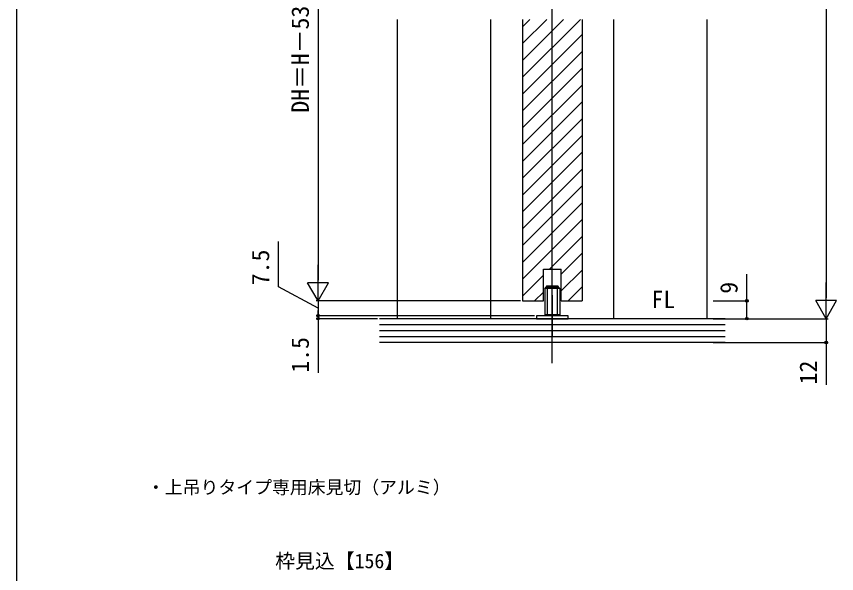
# Model space of a CAD drawing. Units: millimetres, scale not verified. Extents: x -525 to 525, y -783 to 780.
# Drawn here: x -524.9 to -111.7, y 7.2 to 288.1 of the extents above; entities that cross this region are included whole.
import ezdxf
from ezdxf.enums import TextEntityAlignment as Align

# ---------------------------------------------------------------- set-up
doc = ezdxf.new("R2010")
doc.units = ezdxf.units.MM
doc.header["$LTSCALE"] = 4
for name, color, linetype in [('0-2_USER1', 3, 'Continuous'), ('0-5_YKK_12', 2, 'Continuous'), ('0-6_YKK_13', 4, 'Continuous'), ('0-8_YKK_D', 6, 'Continuous'), ('0-9_YKK_ZWAK', 7, 'Continuous'), ('0-A_YSS_K', 3, 'Continuous')]:
    doc.layers.add(name, color=color, linetype=linetype)
doc.styles.add('ＭＳ ゴシック', font='')
doc.styles.get('ＭＳ ゴシック').set_extended_font_data('MS Gothic')

msp = doc.modelspace()

# ---------------------------------------------------------------- linework, layer by layer
at = {"layer": '0-5_YKK_12'}
for p, q in [((-254.9, 113.222), (-254.9, 505.683)), ((-332.9, 135.683), (-332.9, 286.583)), ((-285.9, 135.683), (-285.9, 286.583)), ((-269.9, 286.583), (-269.9, 144.686)), ((-269.9, 282.891), (-266.208, 286.583)), ((-269.9, 274.405), (-257.723, 286.583)), ((-269.9, 265.92), (-249.237, 286.583)), ((-269.9, 257.435), (-240.752, 286.583)), ((-239.9, 286.583), (-239.9, 144.686)), ((-223.9, 135.683), (-223.9, 286.583)), ((-176.9, 135.683), (-176.9, 286.583)), ((-269.9, 248.949), (-239.9, 278.949)), ((-269.9, 240.464), (-239.9, 270.464)), ((-269.9, 231.979), (-239.9, 261.979)), ((-269.9, 223.494), (-239.9, 253.494)), ((-269.9, 215.008), (-239.9, 245.008)), ((-269.9, 206.523), (-239.9, 236.523)), ((-269.9, 198.038), (-239.9, 228.038)), ((-269.9, 189.553), (-239.9, 219.553)), ((-269.9, 181.067), (-239.9, 211.067)), ((-269.9, 172.582), (-239.9, 202.582)), ((-269.9, 164.097), (-239.9, 194.097)), ((-269.9, 155.611), (-239.9, 185.611)), ((-256.34, 160.686), (-239.9, 177.126)), ((-250.4, 158.141), (-239.9, 168.641)), ((-269.9, 147.126), (-259.4, 157.626)), ((-250.4, 144.686), (-250.4, 160.686)), ((-250.4, 149.656), (-239.9, 160.156)), ((-263.855, 144.686), (-259.4, 149.141)), ((-246.884, 144.686), (-239.9, 151.67)), ((-269.9, 144.686), (-259.4, 144.686)), ((-250.4, 144.686), (-239.9, 144.686))]:
    msp.add_line(p, q, dxfattribs=at)
msp.add_lwpolyline([(-259.4, 144.686), (-259.4, 160.686), (-250.4, 160.686)], dxfattribs=at)
at = {"layer": '0-6_YKK_13'}
for p, q in [((-258.65, 150.983), (-258.45, 151.183)), ((-251.35, 151.183), (-258.45, 151.183)), ((-257.9, 151.983), (-257.7, 152.183)), ((-257.9, 151.983), (-257.9, 151.183)), ((-257.9, 151.983), (-251.9, 151.983)), ((-257.7, 152.183), (-252.1, 152.183)), ((-257.4, 151.183), (-257.4, 137.183)), ((-252.4, 151.183), (-252.4, 137.183)), ((-251.9, 151.983), (-252.1, 152.183)), ((-251.9, 151.983), (-251.9, 151.183)), ((-251.15, 150.983), (-251.35, 151.183)), ((-251.15, 150.983), (-251.15, 137.583)), ((-254.9, 147.608), (-254.9, 126.851)), ((-251.15, 137.583), (-258.65, 137.583)), ((-258.45, 137.383), (-258.65, 137.583)), ((-251.35, 137.383), (-258.45, 137.383)), ((-251.35, 137.383), (-251.15, 137.583))]:
    msp.add_line(p, q, dxfattribs=at)
msp.add_lwpolyline([(-251.15, 150.983), (-258.65, 150.983), (-258.65, 137.583)], dxfattribs=at)
msp.add_lwpolyline([(-262.9, 135.683), (-246.9, 135.683), (-246.9, 137.183), (-262.9, 137.183)], close=True, dxfattribs=at)
at = {"layer": '0-8_YKK_D'}
for p, q in [((-116.9, 454.183), (-116.9, 146.183)), ((-372.9, 410.183), (-372.9, 155.186)), ((-372.9, 144.686), (-372.9, 162.873)), ((-372.9, 144.686), (-378.15, 153.779)), ((-367.65, 153.779), (-378.15, 153.779)), ((-372.9, 144.686), (-367.65, 153.779)), ((-116.9, 135.683), (-116.9, 153.869)), ((-335.9, 144.686), (-373.9, 144.686)), ((-270.9, 144.686), (-373.9, 144.686)), ((-372.9, 144.686), (-372.9, 137.183)), ((-173.9, 144.686), (-155.9, 144.686)), ((-116.9, 135.683), (-122.15, 144.776)), ((-111.65, 144.776), (-122.15, 144.776)), ((-116.9, 135.683), (-111.65, 144.776)), ((-335.9, 137.183), (-373.9, 137.183)), ((-263.9, 137.183), (-373.9, 137.183)), ((-372.9, 137.183), (-372.9, 139.733)), ((-372.9, 137.183), (-372.9, 135.683)), ((-342.918, 135.683), (-373.9, 135.683)), ((-372.9, 135.683), (-372.9, 108.31)), ((-173.9, 135.683), (-115.9, 135.683)), ((-173.9, 135.683), (-115.9, 135.683)), ((-173.9, 135.683), (-155.9, 135.683)), ((-173.9, 123.683), (-115.9, 123.683))]:
    msp.add_line(p, q, dxfattribs=at)
for points in [[(-372.9, 140.934), (-392.9, 151.731), (-392.9, 174.685)], [(-156.9, 135.683), (-156.9, 144.686), (-156.9, 158.054)], [(-116.9, 135.683), (-116.9, 123.683), (-116.9, 102.406)]]:
    msp.add_lwpolyline(points, dxfattribs=at)
for centre in [(-156.9, 144.686), (-372.9, 137.183), (-372.9, 137.183), (-372.9, 135.683), (-156.9, 135.683), (-116.9, 123.683)]:
    msp.add_circle(centre, 0.637, dxfattribs=at)
at = {"layer": '0-9_YKK_ZWAK'}
msp.add_line((-524.9, 746.8), (-524.9, -783.2), dxfattribs=at)
at = {"layer": '0-A_YSS_K'}
for p, q in [((-252.4, 135.683), (-341.918, 135.683)), ((-167.85, 135.683), (-252.4, 135.683)), ((-167.85, 123.683), (-341.918, 123.683))]:
    msp.add_line(p, q, dxfattribs=at)
for points in [[(-341.918, 132.683), (-252.4, 132.683), (-167.85, 132.683)], [(-341.918, 129.683), (-252.4, 129.683), (-167.85, 129.683)], [(-341.918, 126.683), (-252.4, 126.683), (-167.85, 126.683)]]:
    msp.add_lwpolyline(points, dxfattribs=at)

# ---------------------------------------------------------------- texts
at = {"layer": '0-2_USER1', "style": 'ＭＳ ゴシック'}
for s, height, p in [('FL', 8.798, (-204.943, 138.374)), ('・上吊りタイプ専用床見切（アルミ）', 6.598, (-459.132, 45.406))]:
    msp.add_text(s, height=height, dxfattribs=at).set_placement(p, align=Align.BOTTOM_LEFT)
at = {"layer": '0-8_YKK_D', "style": 'ＭＳ ゴシック'}
for s, p in [('DH＝H－53', (-374.9, 239.525)), ('7.5', (-394.9, 152.572)), ('9', (-158.9, 148.281)), ('1.5', (-374.9, 108.469)), ('12', (-118.9, 102.565))]:
    msp.add_text(s, height=8.798, rotation=90, dxfattribs=at).set_placement(p, align=Align.BOTTOM_LEFT)
msp.add_text('枠見込【156】', height=7.331, dxfattribs=at).set_placement((-394.501, 7.691), align=Align.BOTTOM_LEFT)

doc.saveas('drawing.dxf')
